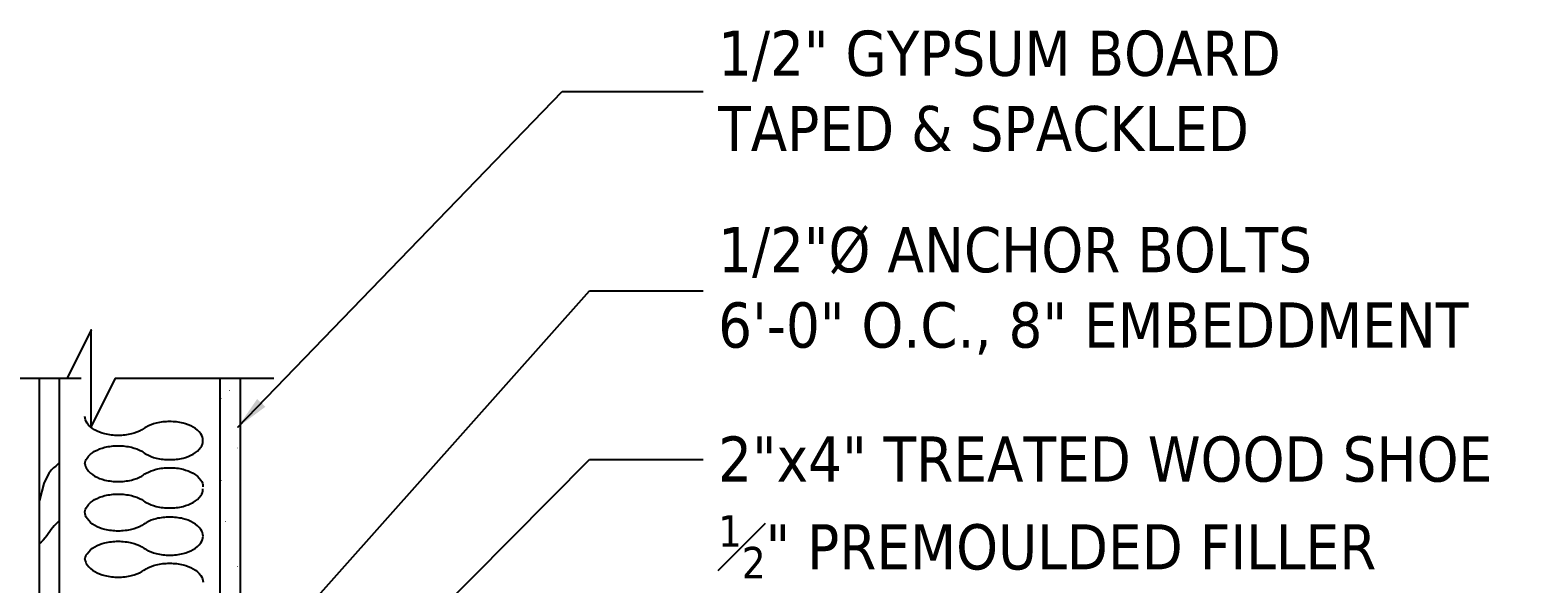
# Model space of a CAD drawing. Extents: x 0 to 68.3, y 4.1 to 78.5.
# Drawn here: x 30.25 to 67.38, y 64.76 to 78.53 of the extents above; entities that cross this region are included whole.
import ezdxf

# ---------------------------------------------------------------- set-up
doc = ezdxf.new("R2010")
doc.units = 0
doc.header["$LTSCALE"] = 4
doc.header["$MEASUREMENT"] = 0
doc.layers.get('0').update_dxf_attribs({"linetype": 'CONTINUOUS'})
doc.styles.add('TahomaSPH', font='TAHOMA.TTF')
doc.dimstyles.new('1one', dxfattribs={"dimscale": 12, "dimtxt": 0.09375, "dimasz": 0.046875, "dimexe": 0.03125, "dimexo": 0.046875, "dimgap": 0.03125, "dimtad": 1, "dimdec": 4, "dimzin": 3, "dimdsep": 46, "dimlunit": 4, "dimtxsty": 'TahomaSPH', "dimblk": 'ARCHTICK', "dimcen": 0.09375, "dimdle": 0.03125, "dimclrd": 256, "dimclrt": 256, "dimadec": 8, "dimazin": 0, "dimtfac": 0.75, "dimtdec": 4, "dimtix": 1, "dimtmove": 2, "dimatfit": 3, "dimldrblk": 'LEADERARROW', "dimfxl": 0, "dimfrac": 1, "dimlwd": -1, "dimarcsym": 0})

# ---------------------------------------------------------------- blocks, each defined once
blk = doc.blocks.new('ZBRK')
blk.add_lwpolyline([(0, -0.0625), (-0.125, 0), (0.125, 0), (0, 0.0625)])
blk = doc.blocks.new('_ArchTick')
at = {"color": 0, "linetype": 'ByBlock', "const_width": 0.15}
blk.add_lwpolyline([(-0.5, -0.5), (0.5, 0.5)], dxfattribs=at)
blk = doc.blocks.new('LEADERARROW')
blk.add_lwpolyline([(-1.5, 0), (-2.125, 0)])
blk.add_solid([(-1.5, 0.25), (0, 0), (-1.5, -0.25)])

msp = doc.modelspace()

# ---------------------------------------------------------------- linework, layer by layer
for p, q in [((25.18987, 69.85919), (31.534, 69.85919)), ((30.48279, 69.85919), (30.48279, 56.60136)), ((30.98279, 69.85919), (30.98279, 58.60136)), ((32.37942, 69.85919), (36.32569, 69.85919)), ((34.98279, 69.85919), (34.98279, 58.60136)), ((35.48279, 69.85919), (35.48279, 62.60123))]:
    msp.add_line(p, q)
at = {"const_width": 0.01042}
for points in [[(35.21475, 69.54864, 1), (35.22517, 69.54864, 1)], [(35.01954, 69.34799, 1), (35.02995, 69.34799, 1)], [(35.41973, 68.6314, 1), (35.43015, 68.6314, 1)], [(35.41973, 68.12261, 1), (35.43015, 68.12261, 1)], [(35.01954, 67.31286, 1), (35.02995, 67.31286, 1)], [(35.11714, 66.29529, 1), (35.12756, 66.29529, 1)], [(35.41973, 65.17023, 1), (35.43015, 65.17023, 1)]]:
    msp.add_lwpolyline(points, format="xyb", close=True, dxfattribs=at)
for points in [[(33.09208, 68.60554, -0.02627778), (33.03877, 68.57124, -0.07180551), (32.78566, 68.47138, -0.05816952), (32.45264, 68.4325, -0.05816952), (32.11961, 68.47138, -0.07180551), (31.86651, 68.57124, -0.1065062), (31.67728, 68.74105, -0.15810432), (31.62373, 68.90617, -0.15810432)], [(34.56044, 68.30491, 0.15810432), (34.50689, 68.47003, 0.1065062), (34.31766, 68.63984, 0.07180551), (34.06455, 68.7397, 0.05816952), (33.73153, 68.77857, 0.05816952), (33.39851, 68.7397, 0.07180551), (33.1454, 68.63984, 0.02627778), (33.09208, 68.60554, 0.02626021)], [(33.09208, 68.00428, 0.02627778), (33.1454, 67.96998, 0.07180551), (33.39851, 67.87012, 0.05816952), (33.73153, 67.83125, 0.05816952), (34.06455, 67.87012, 0.07180551), (34.31766, 67.96998, 0.1065062), (34.50689, 68.13979, 0.15810432), (34.56044, 68.30491, 0.15810432)], [(31.62508, 67.7306, -0.13300208), (31.67728, 67.8681, -0.1065062), (31.86651, 68.03791, -0.07180551), (32.11961, 68.13777, -0.05816952), (32.45264, 68.17665, -0.05816952), (32.78566, 68.13777, -0.07180551), (33.03877, 68.03791, -0.02627778), (33.09208, 68.00361, -0.02626021)], [(31.62508, 67.7306, 0.13300208), (31.67728, 67.5931, 0.1065062), (31.86651, 67.42329, 0.07180551), (32.11961, 67.32343, 0.05816952), (32.45264, 67.28455, 0.05816952), (32.78566, 67.32343, 0.07180551), (33.03877, 67.42329, 0.02627778), (33.09208, 67.45759, 0.02626021)], [(33.09208, 67.45678, -0.02627778), (33.1454, 67.49109, -0.07180551), (33.39851, 67.59094, -0.05816952), (33.73153, 67.62982, -0.05816952), (34.06455, 67.59094, -0.07180551), (34.31766, 67.49109, -0.1065062), (34.50689, 67.32128, -0.15810432), (34.56044, 67.15616, -0.15810432)], [(31.62508, 66.52728, -0.13300208), (31.67728, 66.66478, -0.1065062), (31.86651, 66.83459, -0.07180551), (32.11961, 66.93445, -0.05816952), (32.45264, 66.97333, -0.05816952), (32.78566, 66.93445, -0.07180551), (33.03877, 66.83459, -0.02627778), (33.09208, 66.80029, -0.02626021)], [(33.09208, 66.8011, 0.02627778), (33.1454, 66.76679, 0.07180551), (33.39851, 66.66694, 0.05816952), (33.73153, 66.62806, 0.05816952), (34.06455, 66.66694, 0.07180551), (34.31766, 66.76679, 0.1065062), (34.50689, 66.9366, 0.15810432), (34.56044, 67.10172, 0.15810432)], [(33.09344, 66.22665, -0.02627778), (33.04012, 66.19235, -0.07180551), (32.78702, 66.09249, -0.05816952), (32.454, 66.05362, -0.05816952), (32.12097, 66.09249, -0.07180551), (31.86787, 66.19235, -0.1065062), (31.67864, 66.36216, -0.15810432), (31.62508, 66.52728, -0.15810432)], [(34.5618, 65.92602, 0.15810432), (34.50825, 66.09114, 0.1065062), (34.31902, 66.26095, 0.07180551), (34.06591, 66.36081, 0.05816952), (33.73289, 66.39969, 0.05816952), (33.39987, 66.36081, 0.07180551), (33.14676, 66.26095, 0.02627778), (33.09344, 66.22665, 0.02626021)], [(31.62644, 65.35171, -0.13300208), (31.67864, 65.48922, -0.1065062), (31.86787, 65.65903, -0.07180551), (32.12097, 65.75888, -0.05816952), (32.454, 65.79776, -0.05816952), (32.78702, 65.75888, -0.07180551), (33.04012, 65.65903, -0.02627778), (33.09344, 65.62473, -0.02626021)], [(33.09344, 65.62539, 0.02627778), (33.14676, 65.59109, 0.07180551), (33.39987, 65.49123, 0.05816952), (33.73289, 65.45236, 0.05816952), (34.06591, 65.49123, 0.07180551), (34.31902, 65.59109, 0.1065062), (34.50825, 65.7609, 0.15810432), (34.5618, 65.92602, 0.15810432)], [(31.62644, 65.35171, 0.13300208), (31.67864, 65.21421, 0.1065062), (31.86787, 65.0444, 0.07180551), (32.12097, 64.94454, 0.05816952), (32.454, 64.90567, 0.05816952), (32.78702, 64.94454, 0.07180551), (33.04012, 65.0444, 0.02627778), (33.09344, 65.0787, 0.02626021)], [(33.09344, 65.0779, -0.02627778), (33.14676, 65.1122, -0.07180551), (33.39987, 65.21206, -0.05816952), (33.73289, 65.25093, -0.05816952), (34.06591, 65.21206, -0.07180551), (34.31902, 65.1122, -0.1065062), (34.50825, 64.94239, -0.15810432), (34.5618, 64.77727, -0.15810432)]]:
    msp.add_lwpolyline(points, format="xyb")
for points in [[(30.97702, 67.73968), (30.95069, 67.7141), (30.90006, 67.67222), (30.84473, 67.62592), (30.78622, 67.56715), (30.72601, 67.48784), (30.66559, 67.37995), (30.60645, 67.23542), (30.5501, 67.04619), (30.49803, 66.80423)], [(30.97702, 66.30531), (30.97321, 66.30069), (30.93675, 66.2606), (30.89944, 66.22115), (30.86189, 66.18066), (30.82471, 66.13742), (30.78822, 66.09022), (30.75176, 66.03975), (30.71436, 65.98716), (30.6751, 65.93361), (30.63302, 65.88027), (30.58718, 65.82828), (30.53664, 65.77882), (30.48045, 65.73303)]]:
    msp.add_lwpolyline(points)

# ---------------------------------------------------------------- block references
at = {"xscale": 9.599999616, "yscale": 9.599999616, "zscale": 9.599999616, "rotation": 90}
msp.add_blockref('ZBRK', (31.77942, 69.85919), dxfattribs=at)

# ---------------------------------------------------------------- texts
at = {"char_height": 1.125, "attachment_point": 4, "style": 'TahomaSPH'}
for s, insert in [('1/2" GYPSUM BOARD\\PTAPED & SPACKLED', (47.375, 77)), ('1/2"%%c ANCHOR BOLTS\\P6\'-0" O.C., 8" EMBEDDMENT', (47.375, 72.03112)), ('2"x4" TREATED WOOD SHOE', (47.375, 67.83516)), ('\\A1;{\\H0.7x;\\S1#2;}" PREMOULDED FILLER\\P(TYPICAL)', (47.375, 64.73316))]:
    msp.add_mtext(s, dxfattribs=dict(at, insert=insert))

# ---------------------------------------------------------------- leaders
at = {"annotation_type": 0, "has_hookline": 1, "hookline_direction": 0}
for points, text_width in [([(35.42494, 68.63661), (43.5, 77), (47, 77)], 14.44065), ([(33.14676, 59.63094), (44.17867, 72.03112), (47, 72.03112)], 19.41664), ([(34.2656, 57.84257), (44.17867, 67.83516), (47, 67.83516)], 20.00067)]:
    msp.add_leader(points, dimstyle='1one', override={"dimgap": 0.03125, "dimtad": 0}, dxfattribs=dict(at, text_width=text_width))

doc.saveas('drawing.dxf')
